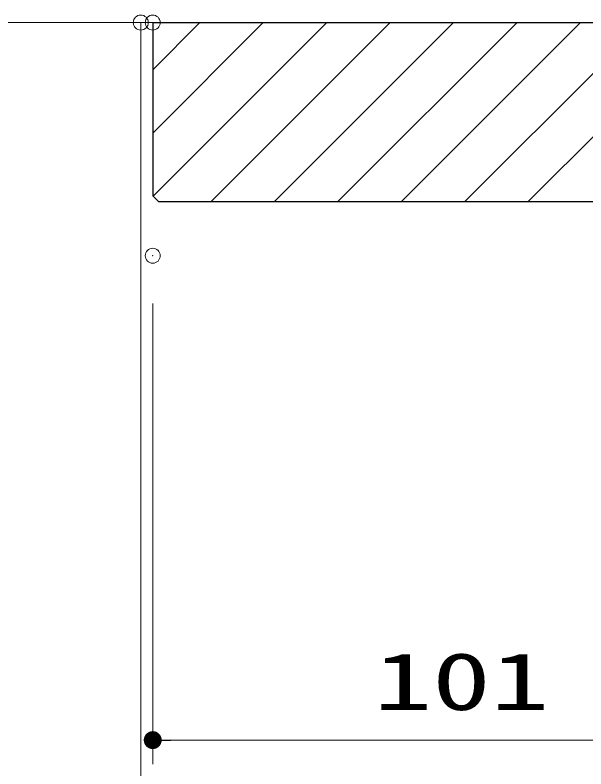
# Model space of a CAD drawing. Units: millimetres, scale not verified. Extents: x -1306 to 1306, y -607 to 607.
# Drawn here: x -588.6 to -493.2, y 333.6 to 459.7 of the extents above; entities that cross this region are included whole.
import ezdxf
from ezdxf.enums import TextEntityAlignment as Align

# ---------------------------------------------------------------- set-up
doc = ezdxf.new("R2010")
doc.units = ezdxf.units.MM
doc.header["$LTSCALE"] = 5
doc.header["$PDMODE"] = 32
doc.header["$PDSIZE"] = 2.5
for name, color, linetype, lineweight in [('0-1_線(黄)', 2, 'Continuous', 15), ('0-D_線(白)', 7, 'Continuous', 30), ('1-0_線(水)', 4, 'Continuous', 9), ('1-1_寸法線', 3, 'Continuous', 13), ('1-2_ハッチング', 6, 'Continuous', 9), ('1-4_DEFPOINTS', 7, 'Continuous', 5), ('1-5_0', 3, 'Continuous', 25)]:
    doc.layers.add(name, color=color, linetype=linetype, lineweight=lineweight)
doc.styles.add('ＭＳ ゴシック', font='')
doc.styles.get('ＭＳ ゴシック').set_extended_font_data('MS Gothic')

# ---------------------------------------------------------------- blocks, each defined once
blk = doc.blocks.new('_DOT')
at = {"layer": '1-5_0'}
blk.add_line((-2.5, 0), (-5, 0), dxfattribs=at)
for points in [[(0, 0), (-1.594, 1.926), (-1.34, 2.111)], [(0, 0), (-1.34, 2.111), (-1.064, 2.262)], [(0, 0), (-1.064, 2.262), (-0.773, 2.378)], [(0, 0), (-0.773, 2.378), (-0.468, 2.456)], [(0, 0), (-0.468, 2.456), (-0.157, 2.495)], [(0, 0), (-0.157, 2.495), (0.157, 2.495)], [(0, 0), (0.157, 2.495), (0.468, 2.456)], [(0, 0), (0.468, 2.456), (0.773, 2.378)], [(0, 0), (0.773, 2.378), (1.064, 2.262)], [(0, 0), (1.064, 2.262), (1.34, 2.111)], [(0, 0), (1.34, 2.111), (1.594, 1.926)], [(0, 0), (-2.5, 0), (-2.48, 0.313)], [(0, 0), (-2.48, -0.313), (-2.5, 0)], [(0, 0), (-2.48, 0.313), (-2.421, 0.622)], [(0, 0), (-2.421, -0.622), (-2.48, -0.313)], [(0, 0), (-2.421, 0.622), (-2.324, 0.92)], [(0, 0), (-2.324, -0.92), (-2.421, -0.622)], [(0, 0), (-2.324, 0.92), (-2.191, 1.204)], [(0, 0), (-2.191, -1.204), (-2.324, -0.92)], [(0, 0), (-2.191, 1.204), (-2.023, 1.469)], [(0, 0), (-2.023, -1.469), (-2.191, -1.204)], [(0, 0), (-2.023, 1.469), (-1.822, 1.711)], [(0, 0), (-1.822, -1.711), (-2.023, -1.469)], [(0, 0), (-1.822, 1.711), (-1.594, 1.926)], [(0, 0), (-1.594, -1.926), (-1.822, -1.711)], [(0, 0), (-1.34, -2.111), (-1.594, -1.926)], [(0, 0), (-1.064, -2.262), (-1.34, -2.111)], [(0, 0), (-0.773, -2.378), (-1.064, -2.262)], [(0, 0), (-0.468, -2.456), (-0.773, -2.378)], [(0, 0), (-0.157, -2.495), (-0.468, -2.456)], [(0, 0), (0.157, -2.495), (-0.157, -2.495)], [(0, 0), (1.594, 1.926), (1.822, 1.711)], [(0, 0), (1.822, 1.711), (2.023, 1.469)], [(0, 0), (2.023, 1.469), (2.191, 1.204)], [(0, 0), (2.191, 1.204), (2.324, 0.92)], [(0, 0), (2.324, 0.92), (2.421, 0.622)], [(0, 0), (2.421, 0.622), (2.48, 0.313)], [(0, 0), (2.48, 0.313), (2.5, 0)], [(0, 0), (0.468, -2.456), (0.157, -2.495)], [(0, 0), (0.773, -2.378), (0.468, -2.456)], [(0, 0), (1.064, -2.262), (0.773, -2.378)], [(0, 0), (1.34, -2.111), (1.064, -2.262)], [(0, 0), (1.594, -1.926), (1.34, -2.111)], [(0, 0), (1.822, -1.711), (1.594, -1.926)], [(0, 0), (2.023, -1.469), (1.822, -1.711)], [(0, 0), (2.191, -1.204), (2.023, -1.469)], [(0, 0), (2.324, -0.92), (2.191, -1.204)], [(0, 0), (2.421, -0.622), (2.324, -0.92)], [(0, 0), (2.48, -0.313), (2.421, -0.622)], [(0, 0), (2.5, 0), (2.48, -0.313)]]:
    blk.add_solid(points, dxfattribs=at)

msp = doc.modelspace()

# ---------------------------------------------------------------- linework, layer by layer
at = {"layer": '0-1_線(黄)'}
msp.add_line((-1231.959, 458.448), (-289.827, 458.448), dxfattribs=at)
at = {"layer": '0-D_線(白)'}
for p, q in [((-565.627, 458.448), (-565.627, 429.448)), ((-565.627, 458.448), (-414.627, 458.448)), ((-565.627, 429.448), (-564.627, 428.448)), ((-455.127, 428.448), (-564.627, 428.448))]:
    msp.add_line(p, q, dxfattribs=at)
at = {"layer": '1-0_線(水)'}
msp.add_line((-567.627, 458.448), (-567.627, 208.637), dxfattribs=at)
at = {"layer": '1-1_寸法線'}
for p, q in [((-565.627, 411.448), (-565.627, 334.448)), ((-562.627, 338.448), (-467.627, 338.448))]:
    msp.add_line(p, q, dxfattribs=at)
at = {"layer": '1-2_ハッチング'}
for p, q in [((-565.627, 450.563), (-557.743, 458.448)), ((-565.627, 439.957), (-547.136, 458.448)), ((-565.578, 429.399), (-536.529, 458.448)), ((-555.923, 428.448), (-525.923, 458.448)), ((-545.316, 428.448), (-515.316, 458.448)), ((-534.71, 428.448), (-504.71, 458.448)), ((-524.103, 428.448), (-494.103, 458.448)), ((-513.496, 428.448), (-483.496, 458.448)), ((-502.89, 428.448), (-472.89, 458.448))]:
    msp.add_line(p, q, dxfattribs=at)
at = {"layer": '1-4_DEFPOINTS'}
for p in [(-567.627, 458.448), (-565.627, 458.448), (-565.627, 419.448)]:
    msp.add_point(p, dxfattribs=at)

# ---------------------------------------------------------------- block references
at = {"layer": '1-1_寸法線', "xscale": 0.6, "yscale": 0.6, "rotation": 180}
msp.add_blockref('_DOT', (-565.627, 338.448), dxfattribs=at)

# ---------------------------------------------------------------- texts
at = {"layer": '1-1_寸法線', "style": 'ＭＳ ゴシック', "width": 1.5}
msp.add_text('101', height=9.604, dxfattribs=at).set_placement((-528.699, 340.597), align=Align.BOTTOM_LEFT)

doc.saveas('drawing.dxf')
